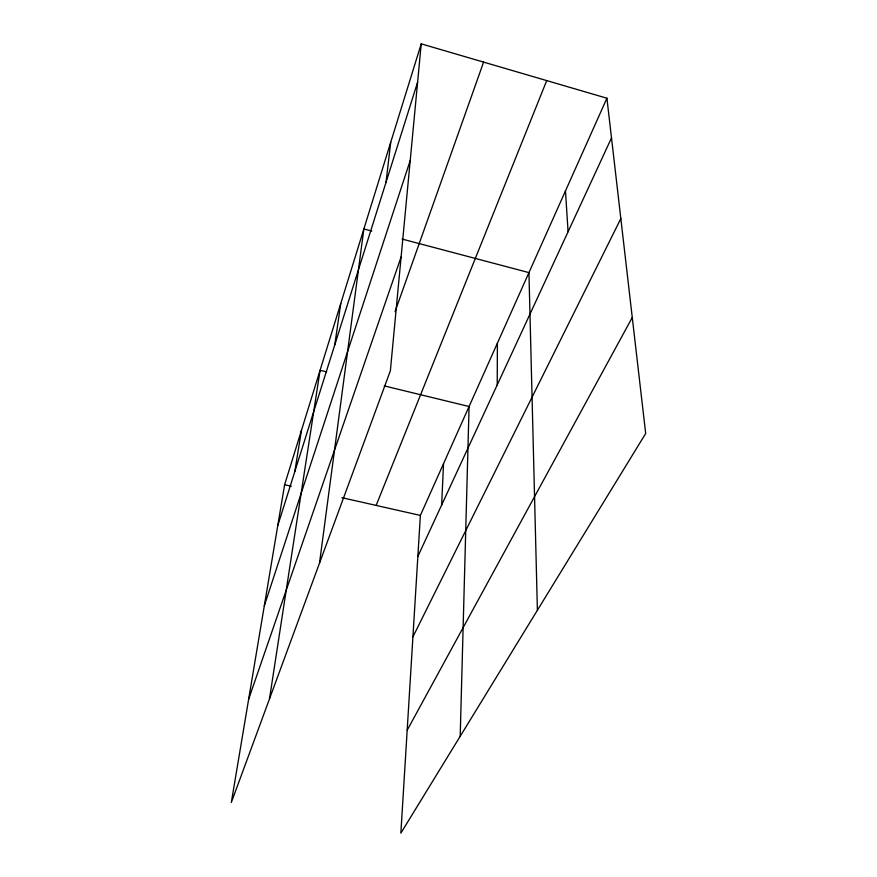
<?xml version="1.0" encoding="UTF-8"?>
<svg xmlns="http://www.w3.org/2000/svg" width="877" height="877" viewBox="0 0 877 877"><rect width="100%" height="100%" fill="white"/><g stroke="black" fill="none" stroke-linecap="round" stroke-linejoin="round"><path stroke-width="1.32" d="M497.226 384.904L497.391 343.203M460.195 736.285L469.074 406.511L384.236 385.88M441.646 505.042L443.543 463.637M606.917 98.224L420.379 515.424L400.855 833.15L645.68 433.479L606.917 98.224L421.223 43.85L284.619 484.729L231.32 802.51L390.364 370.796L421.223 43.85M386.044 182.263L390.703 142.359M319.502 563.144L363.867 228.952L371.771 231.046M334.806 344.738L340.758 303.541M269.48 698.903L320.083 370.28L326.639 371.87M294.815 471.519L301.469 430.355M277.768 525.586L417.605 82.197M264.306 605.821L410.217 160.48M248.64 699.243L401.118 256.917M395.045 311.686L483.6 62.114M376.145 505.426L546.722 80.607M417.858 556.435L611.51 137.897M412.924 636.845L620.839 218.592M407.18 730.223L632.273 317.463M284.619 484.729L291.296 486.231M341.866 497.665L420.379 515.424M402.083 239.059L528.941 272.615L537.393 610.271M565.479 190.901L568.077 231.758"/></g></svg>
